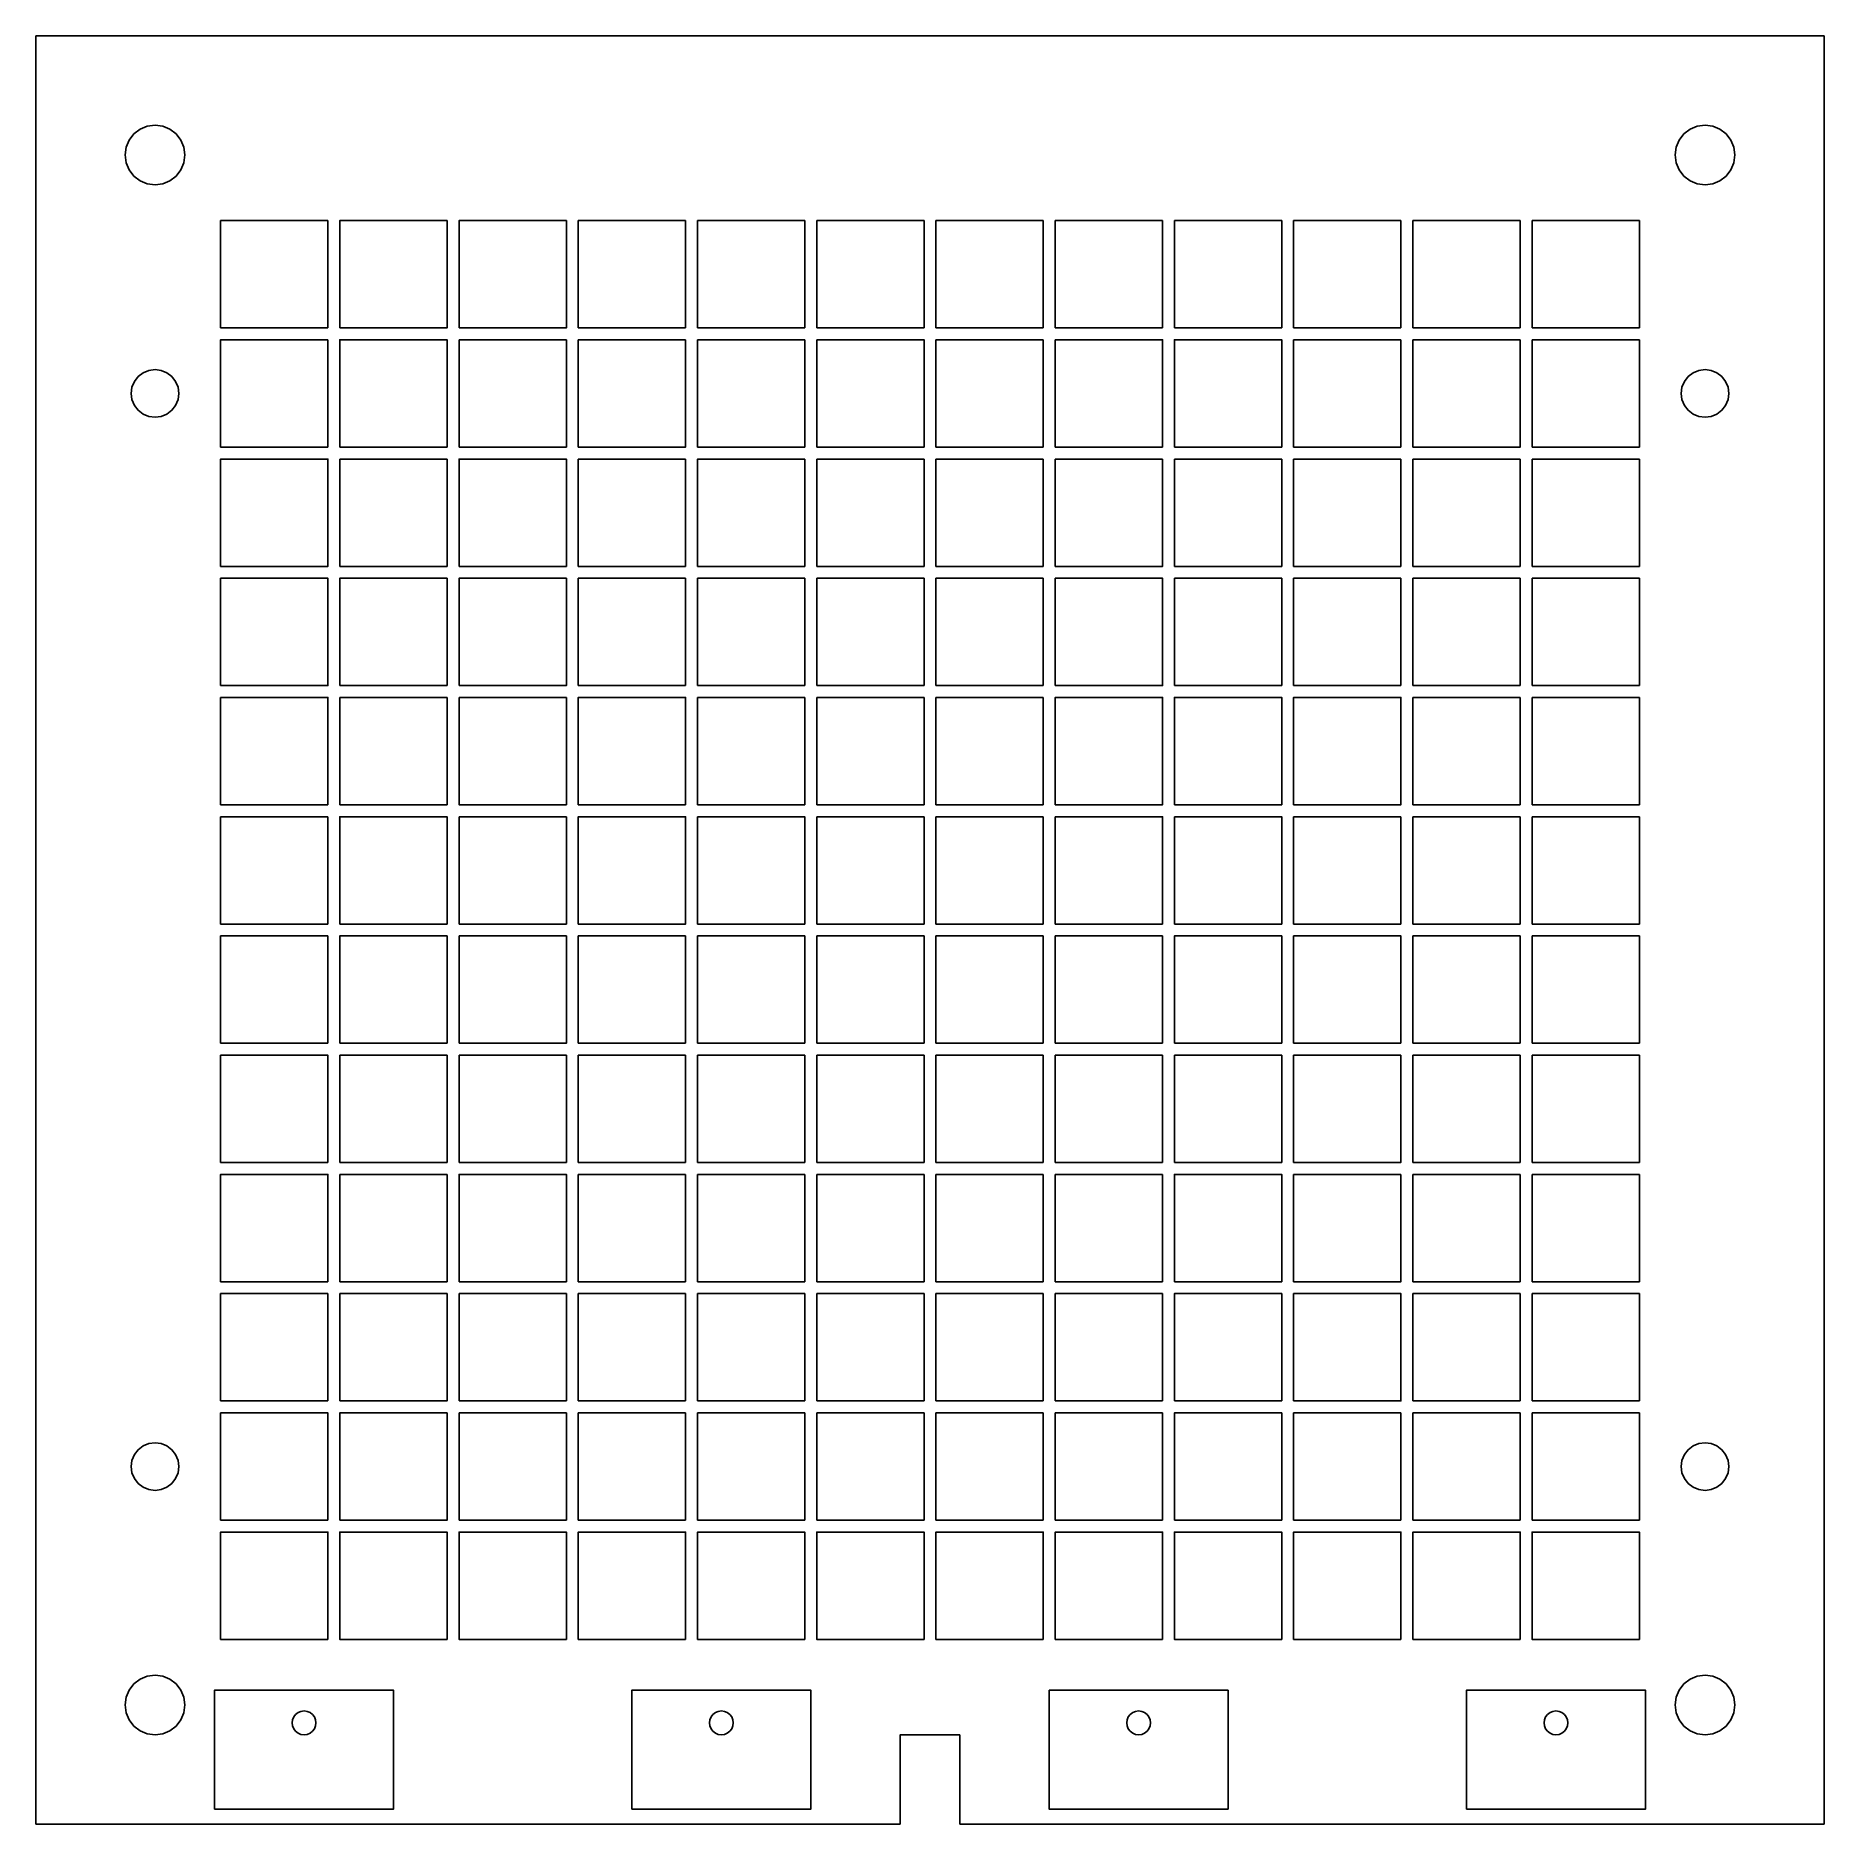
# Model space of a CAD drawing. Extents: x 0 to 300, y 0 to 300.
import ezdxf

# ---------------------------------------------------------------- set-up
doc = ezdxf.new("R2010")
doc.units = 0
doc.layers.get('0').update_dxf_attribs({"linetype": 'CONTINUOUS'})

msp = doc.modelspace()

# ---------------------------------------------------------------- linework, layer by layer
at = {"color": 7}
for points in [[(0.141111, 300.141132), (300.141104, 300.141132)], [(0.141111, 0.141118), (0.141111, 300.141132)], [(300.141104, 300.141132), (300.141104, 0.141118)], [(15.141111, 280.141132), (15.311482, 281.435226), (15.810984, 282.64113), (16.605577, 283.676666), (17.641111, 284.47126), (18.847016, 284.970762), (20.141111, 285.141131), (21.435206, 284.970762), (22.641111, 284.47126), (23.676645, 283.676666), (24.471238, 282.64113), (24.97074, 281.435226), (25.141111, 280.141132), (24.97074, 278.847036), (24.471238, 277.641132), (23.676645, 276.605596), (22.641111, 275.811005), (21.435206, 275.311503), (20.141111, 275.141131), (18.847016, 275.311503), (17.641111, 275.811005), (16.605577, 276.605596), (15.810984, 277.641132), (15.311482, 278.847036), (15.141111, 280.141132)], [(275.141111, 280.141132), (275.311483, 281.435226), (275.810983, 282.64113), (276.605577, 283.676666), (277.641112, 284.47126), (278.847017, 284.970762), (280.14111, 285.141131), (281.435206, 284.970762), (282.641125, 284.47126), (283.676654, 283.676666), (284.471251, 282.64113), (284.970728, 281.435226), (285.141106, 280.141132), (284.970728, 278.847036), (284.471251, 277.641132), (283.676654, 276.605596), (282.641125, 275.811005), (281.435206, 275.311503), (280.14111, 275.141131), (278.847017, 275.311503), (277.641112, 275.811005), (276.605577, 276.605596), (275.810983, 277.641132), (275.311483, 278.847036), (275.141111, 280.141132)], [(31.141111, 269.141132), (31.141111, 251.141132)], [(49.141112, 269.141132), (31.141111, 269.141132)], [(49.141112, 251.141132), (49.141112, 269.141132)], [(51.141111, 251.141132), (69.141111, 251.141132), (69.141111, 269.141132), (51.141111, 269.141132), (51.141111, 251.141132)], [(71.14111, 251.141132), (89.141111, 251.141132), (89.141111, 269.141132), (71.14111, 269.141132), (71.14111, 251.141132)], [(109.14111, 269.141132), (91.141113, 269.141132), (91.141113, 251.141132)], [(109.14111, 251.141132), (109.14111, 269.141132)], [(111.141112, 269.141132), (111.141112, 251.141132)], [(129.14111, 269.141132), (111.141112, 269.141132)], [(129.14111, 251.141132), (129.14111, 269.141132)], [(131.141112, 269.141132), (149.141112, 269.141132)], [(131.141112, 251.141132), (131.141112, 269.141132)], [(149.141112, 269.141132), (149.141112, 251.141132)], [(151.141111, 269.141132), (169.141112, 269.141132)], [(151.141111, 251.141132), (151.141111, 269.141132)], [(169.141112, 269.141132), (169.141112, 251.141132)], [(171.141111, 269.141132), (171.141111, 251.141132)], [(189.141111, 269.141132), (171.141111, 269.141132)], [(189.141111, 251.141132), (189.141111, 269.141132)], [(209.141111, 269.141132), (191.14111, 269.141132)], [(191.14111, 269.141132), (191.14111, 251.141132)], [(209.141111, 251.141132), (209.141111, 269.141132)], [(229.14111, 269.141132), (211.141112, 269.141132)], [(211.141112, 269.141132), (211.141112, 251.141132)], [(229.14111, 251.141132), (229.14111, 269.141132)], [(231.141112, 251.141132), (231.141112, 269.141132)], [(231.141112, 269.141132), (249.14111, 269.141132)], [(249.14111, 269.141132), (249.14111, 251.141132)], [(251.141111, 269.141132), (269.141112, 269.141132)], [(251.141111, 251.141132), (251.141111, 269.141132)], [(269.141112, 269.141132), (269.141112, 251.141132)], [(31.141111, 251.141132), (49.141112, 251.141132)], [(49.141112, 249.141133), (31.141111, 249.141133), (31.141111, 231.141133)], [(49.141112, 231.141133), (49.141112, 249.141133)], [(51.141111, 231.141133), (69.141111, 231.141133), (69.141111, 249.141133), (51.141111, 249.141133), (51.141111, 231.141133)], [(89.141111, 249.141133), (71.14111, 249.141133)], [(71.14111, 249.141133), (71.14111, 231.141133)], [(89.141111, 231.141133), (89.141111, 249.141133)], [(91.141113, 251.141132), (109.14111, 251.141132)], [(91.141113, 249.141133), (91.141113, 231.141133)], [(109.14111, 249.141133), (91.141113, 249.141133)], [(91.141113, 231.141133), (109.14111, 231.141133), (109.14111, 249.141133)], [(129.14111, 251.141132), (111.141112, 251.141132)], [(129.14111, 249.141133), (111.141112, 249.141133)], [(111.141112, 249.141133), (111.141112, 231.141133)], [(129.14111, 231.141133), (129.14111, 249.141133)], [(149.141112, 251.141132), (131.141112, 251.141132)], [(131.141112, 231.141133), (131.141112, 249.141133)], [(131.141112, 249.141133), (149.141112, 249.141133), (149.141112, 231.141133)], [(169.141112, 251.141132), (151.141111, 251.141132)], [(151.141111, 249.141133), (169.141112, 249.141133)], [(151.141111, 231.141133), (151.141111, 249.141133)], [(169.141112, 249.141133), (169.141112, 231.141133)], [(171.141111, 251.141132), (189.141111, 251.141132)], [(171.141111, 249.141133), (171.141111, 231.141133)], [(189.141111, 231.141133), (189.141111, 249.141133), (171.141111, 249.141133)], [(191.14111, 251.141132), (209.141111, 251.141132)], [(191.14111, 231.141133), (209.141111, 231.141133), (209.141111, 249.141133), (191.14111, 249.141133), (191.14111, 231.141133)], [(211.141112, 251.141132), (229.14111, 251.141132)], [(229.14111, 249.141133), (211.141112, 249.141133)], [(211.141112, 249.141133), (211.141112, 231.141133)], [(229.14111, 231.141133), (229.14111, 249.141133)], [(249.14111, 251.141132), (231.141112, 251.141132)], [(249.14111, 249.141133), (249.14111, 231.141133), (231.141112, 231.141133)], [(231.141112, 249.141133), (249.14111, 249.141133)], [(231.141112, 231.141133), (231.141112, 249.141133)], [(269.141112, 251.141132), (251.141111, 251.141132)], [(251.141111, 249.141133), (269.141112, 249.141133)], [(251.141111, 231.141133), (251.141111, 249.141133)], [(269.141112, 249.141133), (269.141112, 231.141133)], [(16.141111, 240.141131), (16.277408, 241.176407), (16.67701, 242.141133), (17.312684, 242.96956), (18.141111, 243.605234), (19.105835, 244.004836), (20.141111, 244.141132), (21.176387, 244.004836), (22.141111, 243.605234), (22.969538, 242.96956), (23.605213, 242.141133), (24.004814, 241.176407), (24.141111, 240.141131), (24.004814, 239.105856), (23.605213, 238.141133), (22.969538, 237.312706), (22.141111, 236.677032), (21.176387, 236.27743), (20.141111, 236.141134), (19.105835, 236.27743), (18.141111, 236.677032), (17.312684, 237.312706), (16.67701, 238.141133), (16.277408, 239.105856), (16.141111, 240.141131)], [(276.141112, 240.141131), (276.277409, 241.176407), (276.67701, 242.141133), (277.312684, 242.96956), (278.141111, 243.605234), (279.105834, 244.004836), (280.14111, 244.141132), (281.176389, 244.004836), (282.141112, 243.605234), (282.969547, 242.96956), (283.605224, 242.141133), (284.004822, 241.176407), (284.141108, 240.141131), (284.004822, 239.105856), (283.605224, 238.141133), (282.969547, 237.312706), (282.141112, 236.677032), (281.176389, 236.27743), (280.14111, 236.141134), (279.105834, 236.27743), (278.141111, 236.677032), (277.312684, 237.312706), (276.67701, 238.141133), (276.277409, 239.105856), (276.141112, 240.141131)], [(31.141111, 231.141133), (49.141112, 231.141133)], [(71.14111, 231.141133), (89.141111, 231.141133)], [(129.14111, 231.141133), (111.141112, 231.141133)], [(149.141112, 231.141133), (131.141112, 231.141133)], [(169.141112, 231.141133), (151.141111, 231.141133)], [(171.141111, 231.141133), (189.141111, 231.141133)], [(211.141112, 231.141133), (229.14111, 231.141133)], [(269.141112, 231.141133), (251.141111, 231.141133)], [(31.141111, 211.141133), (49.141112, 211.141133), (49.141112, 229.141131), (31.141111, 229.141131), (31.141111, 211.141133)], [(69.141111, 229.141131), (51.141111, 229.141131)], [(51.141111, 229.141131), (51.141111, 211.141133)], [(69.141111, 211.141133), (69.141111, 229.141131)], [(71.14111, 211.141133), (89.141111, 211.141133), (89.141111, 229.141131), (71.14111, 229.141131), (71.14111, 211.141133)], [(109.14111, 229.141131), (91.141113, 229.141131)], [(91.141113, 229.141131), (91.141113, 211.141133)], [(109.14111, 211.141133), (109.14111, 229.141131)], [(129.14111, 229.141131), (111.141112, 229.141131), (111.141112, 211.141133)], [(129.14111, 211.141133), (129.14111, 229.141131)], [(131.141112, 229.141131), (149.141112, 229.141131)], [(131.141112, 211.141133), (131.141112, 229.141131)], [(149.141112, 229.141131), (149.141112, 211.141133)], [(151.141111, 229.141131), (169.141112, 229.141131)], [(151.141111, 211.141133), (151.141111, 229.141131)], [(169.141112, 229.141131), (169.141112, 211.141133)], [(171.141111, 229.141131), (171.141111, 211.141133)], [(189.141111, 229.141131), (171.141111, 229.141131)], [(171.141111, 211.141133), (189.141111, 211.141133), (189.141111, 229.141131)], [(209.141111, 229.141131), (191.14111, 229.141131)], [(191.14111, 229.141131), (191.14111, 211.141133)], [(209.141111, 211.141133), (209.141111, 229.141131)], [(211.141112, 229.141131), (211.141112, 211.141133)], [(229.14111, 229.141131), (211.141112, 229.141131)], [(229.14111, 211.141133), (229.14111, 229.141131)], [(231.141112, 229.141131), (249.14111, 229.141131)], [(231.141112, 211.141133), (231.141112, 229.141131)], [(249.14111, 229.141131), (249.14111, 211.141133)], [(251.141111, 229.141131), (269.141112, 229.141131)], [(251.141111, 211.141133), (251.141111, 229.141131)], [(269.141112, 229.141131), (269.141112, 211.141133)], [(51.141111, 211.141133), (69.141111, 211.141133)], [(91.141113, 211.141133), (109.14111, 211.141133)], [(129.14111, 211.141133), (111.141112, 211.141133)], [(149.141112, 211.141133), (131.141112, 211.141133)], [(169.141112, 211.141133), (151.141111, 211.141133)], [(191.14111, 211.141133), (209.141111, 211.141133)], [(211.141112, 211.141133), (229.14111, 211.141133)], [(249.14111, 211.141133), (231.141112, 211.141133)], [(269.141112, 211.141133), (251.141111, 211.141133)], [(31.141111, 191.141134), (49.141112, 191.141134), (49.141112, 209.141131), (31.141111, 209.141131), (31.141111, 191.141134)], [(69.141111, 209.141131), (51.141111, 209.141131), (51.141111, 191.141134)], [(69.141111, 191.141134), (69.141111, 209.141131)], [(71.14111, 191.141134), (89.141111, 191.141134), (89.141111, 209.141131), (71.14111, 209.141131), (71.14111, 191.141134)], [(91.141113, 209.141131), (91.141113, 191.141134)], [(109.14111, 209.141131), (91.141113, 209.141131)], [(109.14111, 191.141134), (109.14111, 209.141131)], [(129.14111, 209.141131), (111.141112, 209.141131)], [(111.141112, 209.141131), (111.141112, 191.141134)], [(129.14111, 191.141134), (129.14111, 209.141131)], [(131.141112, 209.141131), (149.141112, 209.141131)], [(131.141112, 191.141134), (131.141112, 209.141131)], [(149.141112, 209.141131), (149.141112, 191.141134)], [(151.141111, 209.141131), (169.141112, 209.141131)], [(151.141111, 191.141134), (151.141111, 209.141131)], [(169.141112, 209.141131), (169.141112, 191.141134)], [(171.141111, 191.141134), (189.141111, 191.141134), (189.141111, 209.141131), (171.141111, 209.141131), (171.141111, 191.141134)], [(191.14111, 209.141131), (191.14111, 191.141134)], [(209.141111, 209.141131), (191.14111, 209.141131)], [(209.141111, 191.141134), (209.141111, 209.141131)], [(211.141112, 209.141131), (211.141112, 191.141134)], [(229.14111, 209.141131), (211.141112, 209.141131)], [(229.14111, 191.141134), (229.14111, 209.141131)], [(231.141112, 191.141134), (231.141112, 209.141131)], [(231.141112, 209.141131), (249.14111, 209.141131)], [(249.14111, 209.141131), (249.14111, 191.141134)], [(251.141111, 209.141131), (269.141112, 209.141131)], [(251.141111, 191.141134), (251.141111, 209.141131)], [(269.141112, 209.141131), (269.141112, 191.141134)], [(49.141112, 171.141131), (49.141112, 189.141132), (31.141111, 189.141132)], [(31.141111, 189.141132), (31.141111, 171.141131)], [(51.141111, 191.141134), (69.141111, 191.141134)], [(69.141111, 189.141132), (51.141111, 189.141132)], [(51.141111, 171.141131), (69.141111, 171.141131), (69.141111, 189.141132)], [(51.141111, 189.141132), (51.141111, 171.141131)], [(71.14111, 189.141132), (71.14111, 171.141131), (89.141111, 171.141131)], [(89.141111, 189.141132), (71.14111, 189.141132)], [(89.141111, 171.141131), (89.141111, 189.141132)], [(91.141113, 191.141134), (109.14111, 191.141134)], [(109.14111, 171.141131), (109.14111, 189.141132), (91.141113, 189.141132), (91.141113, 171.141131)], [(129.14111, 191.141134), (111.141112, 191.141134)], [(111.141112, 189.141132), (111.141112, 171.141131)], [(129.14111, 189.141132), (111.141112, 189.141132)], [(129.14111, 171.141131), (129.14111, 189.141132)], [(149.141112, 191.141134), (131.141112, 191.141134)], [(131.141112, 189.141132), (149.141112, 189.141132)], [(131.141112, 171.141131), (131.141112, 189.141132)], [(149.141112, 189.141132), (149.141112, 171.141131)], [(169.141112, 191.141134), (151.141111, 191.141134)], [(151.141111, 171.141131), (151.141111, 189.141132)], [(151.141111, 189.141132), (169.141112, 189.141132)], [(169.141112, 189.141132), (169.141112, 171.141131)], [(171.141111, 171.141131), (189.141111, 171.141131), (189.141111, 189.141132), (171.141111, 189.141132), (171.141111, 171.141131)], [(191.14111, 191.141134), (209.141111, 191.141134)], [(191.14111, 171.141131), (209.141111, 171.141131), (209.141111, 189.141132), (191.14111, 189.141132), (191.14111, 171.141131)], [(211.141112, 191.141134), (229.14111, 191.141134)], [(211.141112, 171.141131), (229.14111, 171.141131), (229.14111, 189.141132), (211.141112, 189.141132), (211.141112, 171.141131)], [(249.14111, 191.141134), (231.141112, 191.141134)], [(231.141112, 189.141132), (249.14111, 189.141132)], [(231.141112, 171.141131), (231.141112, 189.141132)], [(249.14111, 189.141132), (249.14111, 171.141131)], [(269.141112, 191.141134), (251.141111, 191.141134)], [(251.141111, 171.141131), (251.141111, 189.141132)], [(251.141111, 189.141132), (269.141112, 189.141132)], [(269.141112, 189.141132), (269.141112, 171.141131)], [(31.141111, 171.141131), (49.141112, 171.141131)], [(91.141113, 171.141131), (109.14111, 171.141131)], [(129.14111, 171.141131), (111.141112, 171.141131)], [(149.141112, 171.141131), (131.141112, 171.141131)], [(169.141112, 171.141131), (151.141111, 171.141131)], [(249.14111, 171.141131), (231.141112, 171.141131)], [(269.141112, 171.141131), (251.141111, 171.141131)], [(31.141111, 169.141132), (31.141111, 151.141132)], [(49.141112, 169.141132), (31.141111, 169.141132)], [(49.141112, 151.141132), (49.141112, 169.141132)], [(69.141111, 151.141132), (69.141111, 169.141132), (51.141111, 169.141132), (51.141111, 151.141132)], [(89.141111, 169.141132), (71.14111, 169.141132)], [(71.14111, 169.141132), (71.14111, 151.141132)], [(89.141111, 151.141132), (89.141111, 169.141132)], [(91.141113, 151.141132), (109.14111, 151.141132), (109.14111, 169.141132), (91.141113, 169.141132), (91.141113, 151.141132)], [(111.141112, 169.141132), (111.141112, 151.141132)], [(129.14111, 151.141132), (129.14111, 169.141132), (111.141112, 169.141132)], [(131.141112, 169.141132), (149.141112, 169.141132)], [(131.141112, 151.141132), (131.141112, 169.141132)], [(149.141112, 169.141132), (149.141112, 151.141132)], [(151.141111, 169.141132), (169.141112, 169.141132)], [(151.141111, 151.141132), (151.141111, 169.141132)], [(169.141112, 169.141132), (169.141112, 151.141132)], [(171.141111, 169.141132), (171.141111, 151.141132)], [(189.141111, 151.141132), (189.141111, 169.141132), (171.141111, 169.141132)], [(191.14111, 169.141132), (191.14111, 151.141132)], [(191.14111, 151.141132), (209.141111, 151.141132), (209.141111, 169.141132), (191.14111, 169.141132)], [(229.14111, 169.141132), (211.141112, 169.141132)], [(211.141112, 169.141132), (211.141112, 151.141132)], [(229.14111, 151.141132), (229.14111, 169.141132)], [(231.141112, 169.141132), (249.14111, 169.141132)], [(231.141112, 151.141132), (231.141112, 169.141132)], [(249.14111, 169.141132), (249.14111, 151.141132)], [(251.141111, 151.141132), (251.141111, 169.141132)], [(251.141111, 169.141132), (269.141112, 169.141132)], [(269.141112, 169.141132), (269.141112, 151.141132)], [(31.141111, 151.141132), (49.141112, 151.141132)], [(51.141111, 151.141132), (69.141111, 151.141132)], [(71.14111, 151.141132), (89.141111, 151.141132)], [(129.14111, 151.141132), (111.141112, 151.141132)], [(149.141112, 151.141132), (131.141112, 151.141132)], [(169.141112, 151.141132), (151.141111, 151.141132)], [(171.141111, 151.141132), (189.141111, 151.141132)], [(211.141112, 151.141132), (229.14111, 151.141132)], [(249.14111, 151.141132), (231.141112, 151.141132)], [(269.141112, 151.141132), (251.141111, 151.141132)], [(31.141111, 149.141136), (31.141111, 131.141143)], [(49.141112, 149.141136), (31.141111, 149.141136)], [(49.141112, 131.141143), (49.141112, 149.141136)], [(69.141111, 149.141136), (51.141111, 149.141136), (51.141111, 131.141143)], [(69.141111, 131.141143), (69.141111, 149.141136)], [(71.14111, 149.141136), (71.14111, 131.141143)], [(89.141111, 149.141136), (71.14111, 149.141136)], [(71.14111, 131.141143), (89.141111, 131.141143), (89.141111, 149.141136)], [(109.14111, 149.141136), (91.141113, 149.141136), (91.141113, 131.141143)], [(109.14111, 131.141143), (109.14111, 149.141136)], [(111.141112, 149.141136), (111.141112, 131.141143)], [(129.14111, 131.141143), (129.14111, 149.141136), (111.141112, 149.141136)], [(131.141112, 131.141143), (131.141112, 149.141136)], [(131.141112, 149.141136), (149.141112, 149.141136)], [(149.141112, 149.141136), (149.141112, 131.141143)], [(151.141111, 149.141136), (169.141112, 149.141136)], [(151.141111, 131.141143), (151.141111, 149.141136)], [(169.141112, 149.141136), (169.141112, 131.141143)], [(171.141111, 149.141136), (171.141111, 131.141143)], [(189.141111, 149.141136), (171.141111, 149.141136)], [(189.141111, 131.141143), (189.141111, 149.141136)], [(209.141111, 131.141143), (209.141111, 149.141136), (191.14111, 149.141136), (191.14111, 131.141143)], [(211.141112, 149.141136), (211.141112, 131.141143)], [(229.14111, 131.141143), (229.14111, 149.141136), (211.141112, 149.141136)], [(231.141112, 149.141136), (249.14111, 149.141136)], [(231.141112, 131.141143), (231.141112, 149.141136)], [(249.14111, 149.141136), (249.14111, 131.141143)], [(251.141111, 149.141136), (269.141112, 149.141136)], [(251.141111, 131.141143), (251.141111, 149.141136)], [(269.141112, 149.141136), (269.141112, 131.141143)], [(31.141111, 131.141143), (49.141112, 131.141143)], [(49.141112, 111.141127), (49.141112, 129.141119), (31.141111, 129.141119), (31.141111, 111.141127)], [(51.141111, 131.141143), (69.141111, 131.141143)], [(51.141111, 129.141119), (51.141111, 111.141127)], [(69.141111, 129.141119), (51.141111, 129.141119)], [(69.141111, 111.141127), (69.141111, 129.141119)], [(89.141111, 129.141119), (71.14111, 129.141119)], [(71.14111, 129.141119), (71.14111, 111.141127)], [(89.141111, 111.141127), (89.141111, 129.141119)], [(91.141113, 131.141143), (109.14111, 131.141143)], [(109.14111, 129.141119), (91.141113, 129.141119), (91.141113, 111.141127)], [(109.14111, 111.141127), (109.14111, 129.141119)], [(129.14111, 131.141143), (111.141112, 131.141143)], [(111.141112, 129.141119), (111.141112, 111.141127)], [(129.14111, 111.141127), (129.14111, 129.141119), (111.141112, 129.141119)], [(149.141112, 131.141143), (131.141112, 131.141143)], [(131.141112, 129.141119), (149.141112, 129.141119)], [(131.141112, 111.141127), (131.141112, 129.141119)], [(149.141112, 129.141119), (149.141112, 111.141127)], [(169.141112, 131.141143), (151.141111, 131.141143)], [(151.141111, 129.141119), (169.141112, 129.141119)], [(151.141111, 111.141127), (151.141111, 129.141119)], [(169.141112, 129.141119), (169.141112, 111.141127)], [(171.141111, 131.141143), (189.141111, 131.141143)], [(189.141111, 129.141119), (171.141111, 129.141119), (171.141111, 111.141127)], [(189.141111, 111.141127), (189.141111, 129.141119)], [(191.14111, 131.141143), (209.141111, 131.141143)], [(191.14111, 129.141119), (191.14111, 111.141127)], [(209.141111, 129.141119), (191.14111, 129.141119)], [(209.141111, 111.141127), (209.141111, 129.141119)], [(211.141112, 131.141143), (229.14111, 131.141143)], [(211.141112, 129.141119), (211.141112, 111.141127)], [(229.14111, 129.141119), (211.141112, 129.141119)], [(211.141112, 111.141127), (229.14111, 111.141127), (229.14111, 129.141119)], [(249.14111, 131.141143), (231.141112, 131.141143)], [(231.141112, 129.141119), (249.14111, 129.141119)], [(231.141112, 111.141127), (231.141112, 129.141119)], [(249.14111, 129.141119), (249.14111, 111.141127)], [(269.141112, 131.141143), (251.141111, 131.141143)], [(251.141111, 129.141119), (269.141112, 129.141119)], [(251.141111, 111.141127), (251.141111, 129.141119)], [(269.141112, 129.141119), (269.141112, 111.141127)], [(31.141111, 111.141127), (49.141112, 111.141127)], [(51.141111, 111.141127), (69.141111, 111.141127)], [(71.14111, 111.141127), (89.141111, 111.141127)], [(91.141113, 111.141127), (109.14111, 111.141127)], [(129.14111, 111.141127), (111.141112, 111.141127)], [(149.141112, 111.141127), (131.141112, 111.141127)], [(169.141112, 111.141127), (151.141111, 111.141127)], [(171.141111, 111.141127), (189.141111, 111.141127)], [(191.14111, 111.141127), (209.141111, 111.141127)], [(249.14111, 111.141127), (231.141112, 111.141127)], [(269.141112, 111.141127), (251.141111, 111.141127)], [(49.141112, 91.141139), (49.141112, 109.141131), (31.141111, 109.141131), (31.141111, 91.141139)], [(69.141111, 109.141131), (51.141111, 109.141131)], [(51.141111, 109.141131), (51.141111, 91.141139)], [(51.141111, 91.141139), (69.141111, 91.141139), (69.141111, 109.141131)], [(71.14111, 91.141139), (89.141111, 91.141139), (89.141111, 109.141131), (71.14111, 109.141131), (71.14111, 91.141139)], [(109.14111, 109.141131), (91.141113, 109.141131)], [(91.141113, 109.141131), (91.141113, 91.141139)], [(109.14111, 91.141139), (109.14111, 109.141131)], [(129.14111, 109.141131), (111.141112, 109.141131)], [(111.141112, 109.141131), (111.141112, 91.141139)], [(129.14111, 91.141139), (129.14111, 109.141131)], [(131.141112, 109.141131), (149.141112, 109.141131)], [(131.141112, 91.141139), (131.141112, 109.141131)], [(149.141112, 109.141131), (149.141112, 91.141139)], [(151.141111, 109.141131), (169.141112, 109.141131)], [(151.141111, 91.141139), (151.141111, 109.141131)], [(169.141112, 109.141131), (169.141112, 91.141139)], [(171.141111, 109.141131), (171.141111, 91.141139)], [(189.141111, 109.141131), (171.141111, 109.141131)], [(189.141111, 91.141139), (189.141111, 109.141131)], [(191.14111, 91.141139), (209.141111, 91.141139), (209.141111, 109.141131), (191.14111, 109.141131), (191.14111, 91.141139)], [(229.14111, 109.141131), (211.141112, 109.141131)], [(211.141112, 91.141139), (229.14111, 91.141139), (229.14111, 109.141131)], [(211.141112, 109.141131), (211.141112, 91.141139)], [(231.141112, 109.141131), (249.14111, 109.141131)], [(231.141112, 91.141139), (231.141112, 109.141131)], [(249.14111, 109.141131), (249.14111, 91.141139)], [(251.141111, 91.141139), (251.141111, 109.141131)], [(251.141111, 109.141131), (269.141112, 109.141131)], [(269.141112, 109.141131), (269.141112, 91.141139)], [(31.141111, 91.141139), (49.141112, 91.141139)], [(91.141113, 91.141139), (109.14111, 91.141139)], [(129.14111, 91.141139), (111.141112, 91.141139)], [(149.141112, 91.141139), (131.141112, 91.141139)], [(169.141112, 91.141139), (151.141111, 91.141139)], [(171.141111, 91.141139), (189.141111, 91.141139)], [(249.14111, 91.141139), (231.141112, 91.141139)], [(269.141112, 91.141139), (251.141111, 91.141139)], [(31.141111, 89.141143), (31.141111, 71.141122)], [(49.141112, 89.141143), (31.141111, 89.141143)], [(49.141112, 71.141122), (49.141112, 89.141143)], [(69.141111, 89.141143), (51.141111, 89.141143)], [(51.141111, 71.141122), (69.141111, 71.141122), (69.141111, 89.141143)], [(51.141111, 89.141143), (51.141111, 71.141122)], [(71.14111, 89.141143), (71.14111, 71.141122)], [(89.141111, 71.141122), (89.141111, 89.141143), (71.14111, 89.141143)], [(109.14111, 89.141143), (91.141113, 89.141143)], [(91.141113, 89.141143), (91.141113, 71.141122)], [(109.14111, 71.141122), (109.14111, 89.141143)], [(111.141112, 89.141143), (111.141112, 71.141122)], [(129.14111, 71.141122), (129.14111, 89.141143), (111.141112, 89.141143)], [(131.141112, 89.141143), (149.141112, 89.141143)], [(131.141112, 71.141122), (131.141112, 89.141143)], [(149.141112, 89.141143), (149.141112, 71.141122)], [(151.141111, 71.141122), (151.141111, 89.141143)], [(151.141111, 89.141143), (169.141112, 89.141143)], [(169.141112, 89.141143), (169.141112, 71.141122)], [(171.141111, 89.141143), (171.141111, 71.141122)], [(189.141111, 89.141143), (171.141111, 89.141143)], [(189.141111, 71.141122), (189.141111, 89.141143)], [(209.141111, 71.141122), (209.141111, 89.141143), (191.14111, 89.141143), (191.14111, 71.141122)], [(211.141112, 71.141122), (229.14111, 71.141122), (229.14111, 89.141143), (211.141112, 89.141143), (211.141112, 71.141122)], [(231.141112, 89.141143), (249.14111, 89.141143)], [(231.141112, 71.141122), (231.141112, 89.141143)], [(249.14111, 89.141143), (249.14111, 71.141122)], [(251.141111, 89.141143), (269.141112, 89.141143)], [(251.141111, 71.141122), (251.141111, 89.141143)], [(269.141112, 89.141143), (269.141112, 71.141122)], [(31.141111, 71.141122), (49.141112, 71.141122)], [(49.141112, 51.141134), (49.141112, 69.141126), (31.141111, 69.141126), (31.141111, 51.141134)], [(51.141111, 51.141134), (69.141111, 51.141134), (69.141111, 69.141126), (51.141111, 69.141126), (51.141111, 51.141134)], [(71.14111, 71.141122), (89.141111, 71.141122)], [(89.141111, 69.141126), (71.14111, 69.141126)], [(71.14111, 69.141126), (71.14111, 51.141134)], [(89.141111, 51.141134), (89.141111, 69.141126)], [(91.141113, 71.141122), (109.14111, 71.141122)], [(91.141113, 69.141126), (91.141113, 51.141134)], [(109.14111, 69.141126), (91.141113, 69.141126)], [(109.14111, 51.141134), (109.14111, 69.141126)], [(129.14111, 71.141122), (111.141112, 71.141122)], [(129.14111, 69.141126), (111.141112, 69.141126)], [(111.141112, 69.141126), (111.141112, 51.141134)], [(129.14111, 51.141134), (129.14111, 69.141126)], [(149.141112, 71.141122), (131.141112, 71.141122)], [(131.141112, 69.141126), (149.141112, 69.141126), (149.141112, 51.141134)], [(131.141112, 51.141134), (131.141112, 69.141126)], [(169.141112, 71.141122), (151.141111, 71.141122)], [(151.141111, 69.141126), (169.141112, 69.141126)], [(151.141111, 51.141134), (151.141111, 69.141126)], [(169.141112, 69.141126), (169.141112, 51.141134)], [(171.141111, 71.141122), (189.141111, 71.141122)], [(189.141111, 69.141126), (171.141111, 69.141126)], [(171.141111, 69.141126), (171.141111, 51.141134)], [(189.141111, 51.141134), (189.141111, 69.141126)], [(191.14111, 71.141122), (209.141111, 71.141122)], [(209.141111, 69.141126), (191.14111, 69.141126), (191.14111, 51.141134)], [(209.141111, 51.141134), (209.141111, 69.141126)], [(229.14111, 69.141126), (211.141112, 69.141126)], [(211.141112, 69.141126), (211.141112, 51.141134)], [(229.14111, 51.141134), (229.14111, 69.141126)], [(249.14111, 71.141122), (231.141112, 71.141122)], [(231.141112, 69.141126), (249.14111, 69.141126)], [(231.141112, 51.141134), (231.141112, 69.141126)], [(249.14111, 69.141126), (249.14111, 51.141134)], [(269.141112, 71.141122), (251.141111, 71.141122)], [(251.141111, 69.141126), (269.141112, 69.141126)], [(251.141111, 51.141134), (251.141111, 69.141126)], [(269.141112, 69.141126), (269.141112, 51.141134)], [(16.141111, 60.141144), (16.277408, 61.17642), (16.67701, 62.14114), (17.312684, 62.969547), (18.141111, 63.605225), (19.105835, 64.004823), (20.141111, 64.141136), (21.176387, 64.004823), (22.141111, 63.605225), (22.969538, 62.969547), (23.605213, 62.14114), (24.004814, 61.17642), (24.141111, 60.141144), (24.004814, 59.105869), (23.605213, 58.14112), (22.969538, 57.312713), (22.141111, 56.677036), (21.176387, 56.277437), (20.141111, 56.141124), (19.105835, 56.277437), (18.141111, 56.677036), (17.312684, 57.312713), (16.67701, 58.14112), (16.277408, 59.105869), (16.141111, 60.141144)], [(276.141112, 60.141144), (276.277409, 61.17642), (276.67701, 62.14114), (277.312684, 62.969547), (278.141111, 63.605225), (279.105834, 64.004823), (280.14111, 64.141136), (281.176389, 64.004823), (282.141112, 63.605225), (282.969547, 62.969547), (283.605224, 62.14114), (284.004822, 61.17642), (284.141108, 60.141144), (284.004822, 59.105869), (283.605224, 58.14112), (282.969547, 57.312713), (282.141112, 56.677036), (281.176389, 56.277437), (280.14111, 56.141124), (279.105834, 56.277437), (278.141111, 56.677036), (277.312684, 57.312713), (276.67701, 58.14112), (276.277409, 59.105869), (276.141112, 60.141144)], [(31.141111, 51.141134), (49.141112, 51.141134)], [(71.14111, 51.141134), (89.141111, 51.141134)], [(91.141113, 51.141134), (109.14111, 51.141134)], [(129.14111, 51.141134), (111.141112, 51.141134)], [(149.141112, 51.141134), (131.141112, 51.141134)], [(169.141112, 51.141134), (151.141111, 51.141134)], [(171.141111, 51.141134), (189.141111, 51.141134)], [(191.14111, 51.141134), (209.141111, 51.141134)], [(211.141112, 51.141134), (229.14111, 51.141134)], [(249.14111, 51.141134), (231.141112, 51.141134)], [(269.141112, 51.141134), (251.141111, 51.141134)], [(49.141112, 31.141146), (49.141112, 49.141138), (31.141111, 49.141138), (31.141111, 31.141146), (49.141112, 31.141146)], [(69.141111, 31.141146), (69.141111, 49.141138), (51.141111, 49.141138), (51.141111, 31.141146), (69.141111, 31.141146)], [(89.141111, 31.141146), (89.141111, 49.141138), (71.14111, 49.141138), (71.14111, 31.141146), (89.141111, 31.141146)], [(109.14111, 31.141146), (109.14111, 49.141138), (91.141113, 49.141138), (91.141113, 31.141146), (109.14111, 31.141146)], [(129.14111, 31.141146), (129.14111, 49.141138), (111.141112, 49.141138), (111.141112, 31.141146)], [(149.141112, 31.141146), (131.141112, 31.141146), (131.141112, 49.141138), (149.141112, 49.141138), (149.141112, 31.141146)], [(169.141112, 31.141146), (151.141111, 31.141146), (151.141111, 49.141138), (169.141112, 49.141138), (169.141112, 31.141146)], [(189.141111, 31.141146), (189.141111, 49.141138), (171.141111, 49.141138), (171.141111, 31.141146), (189.141111, 31.141146)], [(209.141111, 31.141146), (209.141111, 49.141138), (191.14111, 49.141138), (191.14111, 31.141146), (209.141111, 31.141146)], [(229.14111, 31.141146), (229.14111, 49.141138), (211.141112, 49.141138), (211.141112, 31.141146), (229.14111, 31.141146)], [(249.14111, 31.141146), (231.141112, 31.141146), (231.141112, 49.141138), (249.14111, 49.141138), (249.14111, 31.141146)], [(269.141112, 31.141146), (251.141111, 31.141146), (251.141111, 49.141138), (269.141112, 49.141138), (269.141112, 31.141146)], [(129.14111, 31.141146), (111.141112, 31.141146)], [(15.141111, 20.14114), (15.311482, 21.435241), (15.810984, 22.641121), (16.605577, 23.676679), (17.641111, 24.471247), (18.847016, 24.970752), (20.141111, 25.14113), (21.435206, 24.970752), (22.641111, 24.471247), (23.676645, 23.676679), (24.471238, 22.641121), (24.97074, 21.435241), (25.141111, 20.14114), (24.97074, 18.847038), (24.471238, 17.641131), (23.676645, 16.605601), (22.641111, 15.811004), (21.435206, 15.311499), (20.141111, 15.141121), (18.847016, 15.311499), (17.641111, 15.811004), (16.605577, 16.605601), (15.810984, 17.641131), (15.311482, 18.847038), (15.141111, 20.14114)], [(275.141111, 20.14114), (275.311483, 21.435241), (275.810983, 22.641121), (276.605577, 23.676679), (277.641112, 24.471247), (278.847017, 24.970752), (280.14111, 25.14113), (281.435206, 24.970752), (282.641125, 24.471247), (283.676654, 23.676679), (284.471251, 22.641121), (284.970728, 21.435241), (285.141106, 20.14114), (284.970728, 18.847038), (284.471251, 17.641131), (283.676654, 16.605601), (282.641125, 15.811004), (281.435206, 15.311499), (280.14111, 15.141121), (278.847017, 15.311499), (277.641112, 15.811004), (276.605577, 16.605601), (275.810983, 17.641131), (275.311483, 18.847038), (275.141111, 20.14114)], [(30.14111, 2.641127), (30.14111, 22.641121), (60.141112, 22.641121), (60.141112, 2.641127), (30.14111, 2.641127)], [(100.141111, 2.641127), (100.141111, 22.641121), (130.141111, 22.641121), (130.141111, 2.641127), (100.141111, 2.641127)], [(170.141113, 22.641121), (170.141113, 2.641127), (200.141112, 2.641127)], [(170.141113, 22.641121), (200.141112, 22.641121)], [(200.141112, 2.641127), (200.141112, 22.641121)], [(240.141111, 2.641127), (240.141111, 22.641121), (270.14111, 22.641121), (270.14111, 2.641127), (240.141111, 2.641127)], [(43.40906, 18.141144), (43.209261, 17.658769)], [(43.726899, 18.555333), (43.40906, 18.141144)], [(44.141111, 18.873172), (43.726899, 18.555333)], [(44.623474, 19.072985), (44.141111, 18.873172)], [(45.141111, 19.141142), (44.623474, 19.072985)], [(45.658749, 19.072985), (45.141111, 19.141142)], [(46.141112, 18.873172), (45.658749, 19.072985)], [(46.555324, 18.555333), (46.141112, 18.873172)], [(46.873163, 18.141144), (46.555324, 18.555333)], [(47.072962, 17.658769), (46.873163, 18.141144)], [(113.409061, 18.141144), (113.209259, 17.658769)], [(113.726897, 18.555333), (113.409061, 18.141144)], [(114.141112, 18.873172), (113.726897, 18.555333)], [(114.623472, 19.072985), (114.141112, 18.873172)], [(115.141113, 19.141142), (114.623472, 19.072985)], [(115.65875, 19.072985), (115.141113, 19.141142)], [(116.141111, 18.873172), (115.65875, 19.072985)], [(116.555325, 18.555333), (116.141111, 18.873172)], [(116.873161, 18.141144), (116.555325, 18.555333)], [(117.072963, 17.658769), (116.873161, 18.141144)], [(183.409059, 18.141144), (183.20926, 17.658769)], [(183.726898, 18.555333), (183.409059, 18.141144)], [(184.14111, 18.873172), (183.726898, 18.555333)], [(184.623473, 19.072985), (184.14111, 18.873172)], [(185.141111, 19.141142), (184.623473, 19.072985)], [(185.658749, 19.072985), (185.141111, 19.141142)], [(186.141112, 18.873172), (185.658749, 19.072985)], [(186.555324, 18.555333), (186.141112, 18.873172)], [(186.873162, 18.141144), (186.555324, 18.555333)], [(187.072964, 17.658769), (186.873162, 18.141144)], [(253.409061, 18.141144), (253.209258, 17.658769)], [(253.726896, 18.555333), (253.409061, 18.141144)], [(254.141111, 18.873172), (253.726896, 18.555333)], [(254.623474, 19.072985), (254.141111, 18.873172)], [(255.141112, 19.141142), (254.623474, 19.072985)], [(255.65875, 19.072985), (255.141112, 19.141142)], [(256.14111, 18.873172), (255.65875, 19.072985)], [(256.555325, 18.555333), (256.14111, 18.873172)], [(256.873163, 18.141144), (256.555325, 18.555333)], [(257.072963, 17.658769), (256.873163, 18.141144)], [(43.209261, 17.658769), (43.141113, 17.141146)], [(43.141113, 17.141146), (43.209261, 16.623494)], [(43.209261, 16.623494), (43.40906, 16.141119)], [(43.40906, 16.141119), (43.726899, 15.72693)], [(43.726899, 15.72693), (44.141111, 15.409091)], [(44.141111, 15.409091), (44.623474, 15.209278)], [(44.623474, 15.209278), (45.141111, 15.141121)], [(45.141111, 15.141121), (45.658749, 15.209278)], [(45.658749, 15.209278), (46.141112, 15.409091)], [(46.141112, 15.409091), (46.555324, 15.72693)], [(46.555324, 15.72693), (46.873163, 16.141119)], [(46.873163, 16.141119), (47.072962, 16.623494)], [(47.14111, 17.141146), (47.072962, 17.658769)], [(47.072962, 16.623494), (47.14111, 17.141146)], [(113.209259, 17.658769), (113.141111, 17.141146)], [(113.141111, 17.141146), (113.209259, 16.623494)], [(113.209259, 16.623494), (113.409061, 16.141119)], [(113.409061, 16.141119), (113.726897, 15.72693)], [(113.726897, 15.72693), (114.141112, 15.409091)], [(114.141112, 15.409091), (114.623472, 15.209278)], [(114.623472, 15.209278), (115.141113, 15.141121)], [(115.141113, 15.141121), (115.65875, 15.209278)], [(115.65875, 15.209278), (116.141111, 15.409091)], [(116.141111, 15.409091), (116.555325, 15.72693)], [(116.555325, 15.72693), (116.873161, 16.141119)], [(116.873161, 16.141119), (117.072963, 16.623494)], [(117.141111, 17.141146), (117.072963, 17.658769)], [(117.072963, 16.623494), (117.141111, 17.141146)], [(145.141112, 0.141118), (145.141112, 15.141121), (155.141112, 15.141121)], [(155.141112, 0.141118), (155.141112, 15.141121)], [(183.20926, 17.658769), (183.141112, 17.141146)], [(183.141112, 17.141146), (183.20926, 16.623494)], [(183.20926, 16.623494), (183.409059, 16.141119)], [(183.409059, 16.141119), (183.726898, 15.72693)], [(183.726898, 15.72693), (184.14111, 15.409091)], [(184.14111, 15.409091), (184.623473, 15.209278)], [(184.623473, 15.209278), (185.141111, 15.141121)], [(185.141111, 15.141121), (185.658749, 15.209278)], [(185.658749, 15.209278), (186.141112, 15.409091)], [(186.141112, 15.409091), (186.555324, 15.72693)], [(186.555324, 15.72693), (186.873162, 16.141119)], [(186.873162, 16.141119), (187.072964, 16.623494)], [(187.141112, 17.141146), (187.072964, 17.658769)], [(187.072964, 16.623494), (187.141112, 17.141146)], [(253.209258, 17.658769), (253.14111, 17.141146)], [(253.14111, 17.141146), (253.209258, 16.623494)], [(253.209258, 16.623494), (253.409061, 16.141119)], [(253.409061, 16.141119), (253.726896, 15.72693)], [(253.726896, 15.72693), (254.141111, 15.409091)], [(254.141111, 15.409091), (254.623474, 15.209278)], [(254.623474, 15.209278), (255.141112, 15.141121)], [(255.141112, 15.141121), (255.65875, 15.209278)], [(255.65875, 15.209278), (256.14111, 15.409091)], [(256.14111, 15.409091), (256.555325, 15.72693)], [(256.555325, 15.72693), (256.873163, 16.141119)], [(256.873163, 16.141119), (257.072963, 16.623494)], [(257.141111, 17.141146), (257.072963, 17.658769)], [(257.072963, 16.623494), (257.141111, 17.141146)], [(145.141112, 0.141118), (0.141111, 0.141118)], [(300.141104, 0.141118), (155.141112, 0.141118)]]:
    msp.add_lwpolyline(points, dxfattribs=at)

doc.saveas('drawing.dxf')
